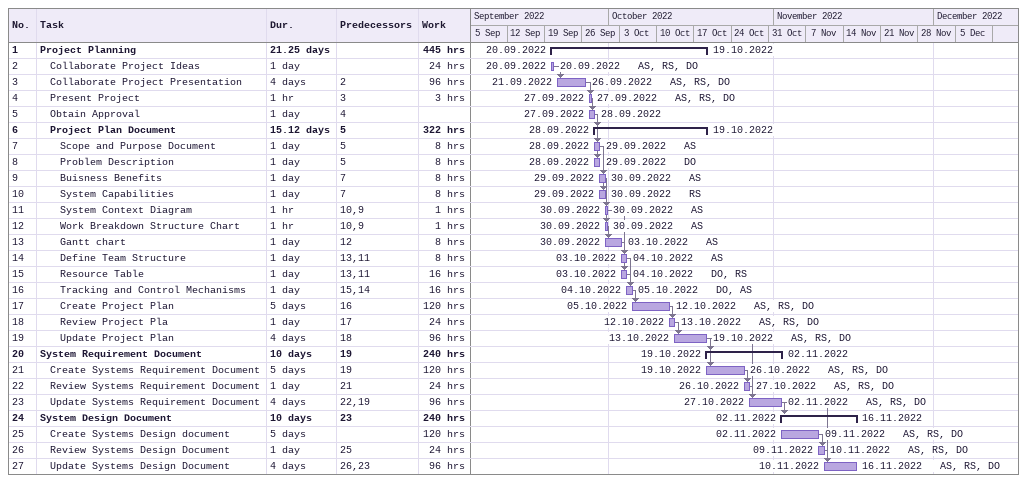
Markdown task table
| ID | Level | Task | Duration | Start | Finish | Predecessors | Resources | Work (h) |
|---|---|---|---|---|---|---|---|---|
| 1 | 1 | **Project Planning** | 21.25d | 2022-09-20 | 2022-10-19 |  |  | 445 |
| 2 | 2 | Collaborate Project Ideas | 1d | 2022-09-20 | 2022-09-20 |  | AS, RS, DO | 24 |
| 3 | 2 | Collaborate Project Presentation | 4d | 2022-09-21 | 2022-09-26 | 2 | AS, RS, DO | 96 |
| 4 | 2 | Present Project | 1h | 2022-09-27 | 2022-09-27 | 3 | AS, RS, DO | 3 |
| 5 | 2 | Obtain Approval | 1d | 2022-09-27 | 2022-09-28 | 4 |  |  |
| 6 | 2 | **Project Plan Document** | 15.12d | 2022-09-28 | 2022-10-19 | 5 |  | 322 |
| 7 | 3 | Scope and Purpose Document | 1d | 2022-09-28 | 2022-09-29 | 5 | AS | 8 |
| 8 | 3 | Problem Description | 1d | 2022-09-28 | 2022-09-29 | 5 | DO | 8 |
| 9 | 3 | Buisness Benefits | 1d | 2022-09-29 | 2022-09-30 | 7 | AS | 8 |
| 10 | 3 | System Capabilities | 1d | 2022-09-29 | 2022-09-30 | 7 | RS | 8 |
| 11 | 3 | System Context Diagram | 1h | 2022-09-30 | 2022-09-30 | 10, 9 | AS | 1 |
| 12 | 3 | Work Breakdown Structure Chart | 1h | 2022-09-30 | 2022-09-30 | 10, 9 | AS | 1 |
| 13 | 3 | Gantt chart | 1d | 2022-09-30 | 2022-10-03 | 12 | AS | 8 |
| 14 | 3 | Define Team Structure | 1d | 2022-10-03 | 2022-10-04 | 13, 11 | AS | 8 |
| 15 | 3 | Resource Table | 1d | 2022-10-03 | 2022-10-04 | 13, 11 | DO, RS | 16 |
| 16 | 3 | Tracking and Control Mechanisms | 1d | 2022-10-04 | 2022-10-05 | 15, 14 | DO, AS | 16 |
| 17 | 3 | Create Project Plan | 5d | 2022-10-05 | 2022-10-12 | 16 | AS, RS, DO | 120 |
| 18 | 3 | Review Project Pla | 1d | 2022-10-12 | 2022-10-13 | 17 | AS, RS, DO | 24 |
| 19 | 3 | Update Project Plan | 4d | 2022-10-13 | 2022-10-19 | 18 | AS, RS, DO | 96 |
| 20 | 1 | **System Requirement Document** | 10d | 2022-10-19 | 2022-11-02 | 19 |  | 240 |
| 21 | 2 | Create Systems Requirement Document | 5d | 2022-10-19 | 2022-10-26 | 19 | AS, RS, DO | 120 |
| 22 | 2 | Review Systems Requirement Document | 1d | 2022-10-26 | 2022-10-27 | 21 | AS, RS, DO | 24 |
| 23 | 2 | Update Systems Requirement Document | 4d | 2022-10-27 | 2022-11-02 | 22, 19 | AS, RS, DO | 96 |
| 24 | 1 | **System Design Document** | 10d | 2022-11-02 | 2022-11-16 | 23 |  | 240 |
| 25 | 2 | Create Systems Design document | 5d | 2022-11-02 | 2022-11-09 |  | AS, RS, DO | 120 |
| 26 | 2 | Review Systems Design Document | 1d | 2022-11-09 | 2022-11-10 | 25 | AS, RS, DO | 24 |
| 27 | 2 | Update Systems Design Document | 4d | 2022-11-10 | 2022-11-16 | 26, 23 | AS, RS, DO | 96 |
